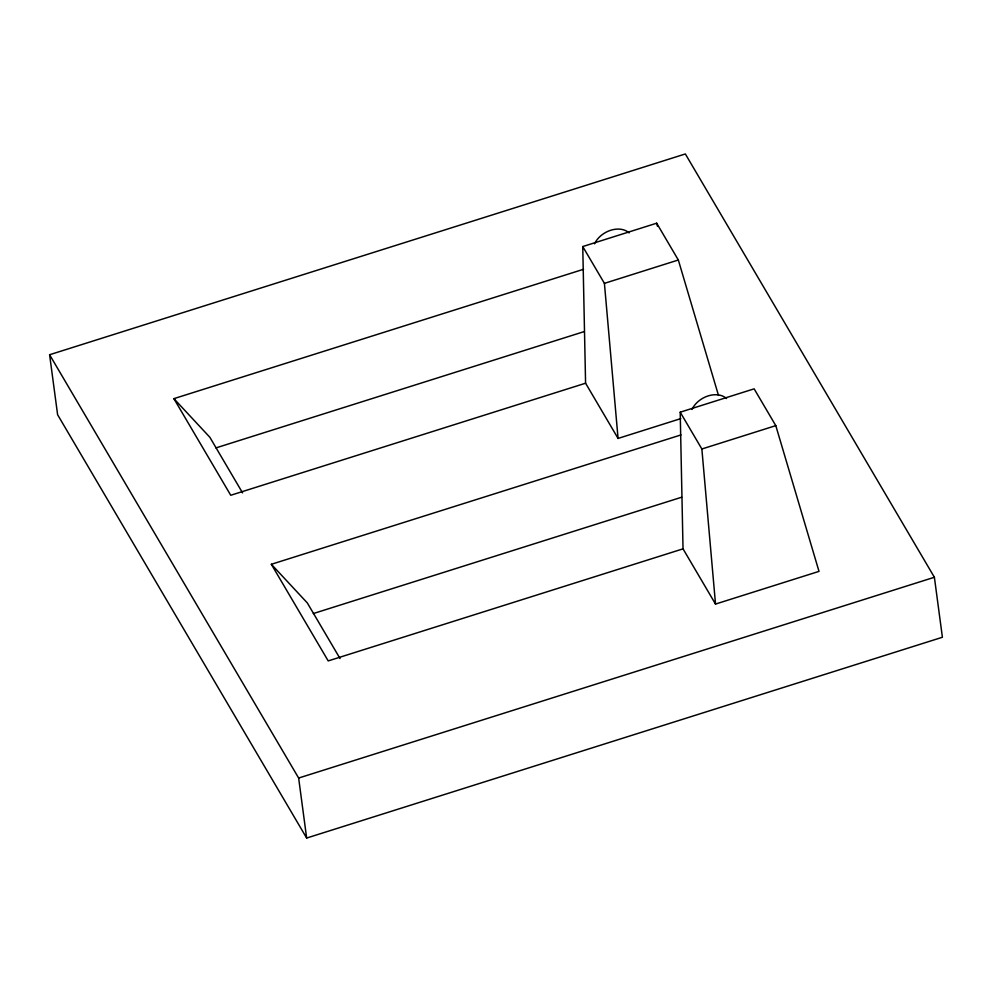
<?xml version="1.0" encoding="UTF-8"?>
<svg xmlns="http://www.w3.org/2000/svg" width="992" height="992" viewBox="0 0 992 992"><rect width="100%" height="100%" fill="white"/><g stroke="black" fill="none" stroke-linecap="round" stroke-linejoin="round"><path stroke-width="1.49" d="M49.6 354.739L685.348 153.958L934.39 577.27L942.4 637.261L306.652 838.042L57.61 414.73L49.6 354.739L298.642 778.038L306.652 838.042M680.748 418.624L618.066 438.427L585.578 383.21L582.75 246.549L656.679 223.2L678.33 260.003L718.506 395.436M585.578 383.21L230.739 495.268L173.898 398.648L583.556 269.278M582.75 246.549L604.413 283.352L678.33 260.003M215.896 447.913L584.201 331.588M680.202 412.188L754.131 388.839L775.794 425.642L819.008 571.38L715.517 604.066L683.029 548.849L680.202 412.188L701.865 448.992L715.517 604.066M683.029 548.849L328.203 660.908L271.349 564.287L681.008 434.918M701.865 448.992L775.794 425.642M313.348 613.552L681.653 497.228M298.642 778.038L934.39 577.27M173.898 398.648L209.87 437.298L242.581 492.9M271.349 564.287L307.322 602.938L340.033 658.539M656.679 223.2L657.436 226.201M604.413 283.352L618.066 438.427M594.53 243.821A21.365 15.773 -30.5 0 1 629.102 232.909M691.982 409.46A21.365 15.773 -30.5 0 1 726.553 398.548"/></g></svg>
